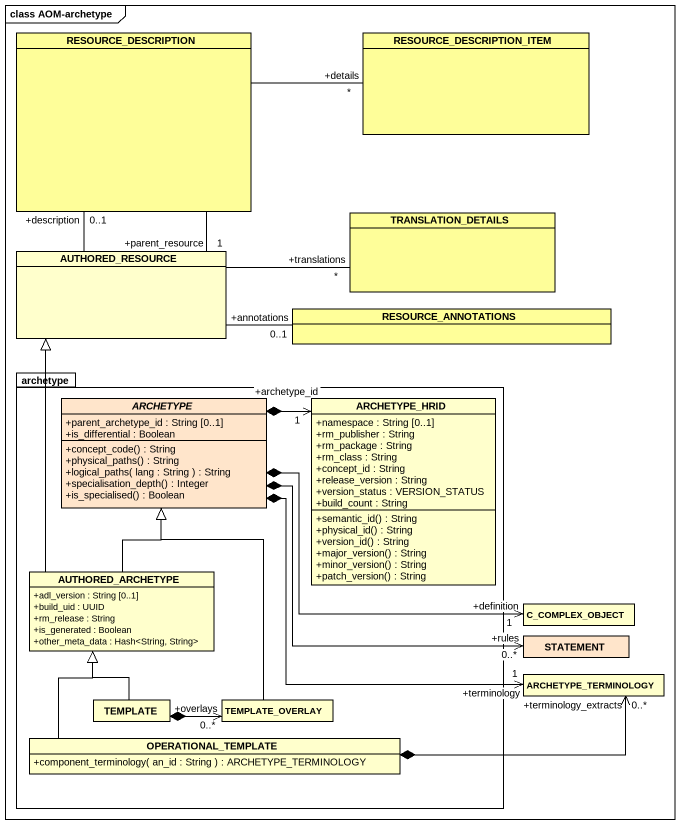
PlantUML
@startuml
mainframe class AOM-archetype
hide circle
hide empty members
skinparam classAttributeIconSize 0
class RESOURCE_DESCRIPTION #FEFE99
class RESOURCE_DESCRIPTION_ITEM #FEFE99
class TRANSLATION_DETAILS #FEFE99
class AUTHORED_RESOURCE #FFFFCC
class RESOURCE_ANNOTATIONS #FFFF99
package archetype {
  abstract class ARCHETYPE #FFE5CB {
    +parent_archetype_id : String [0..1]
    +is_differential : Boolean
    +concept_code() : String
    +physical_paths() : String
    +logical_paths( lang : String ) : String
    +specialisation_depth() : Integer
    +is_specialised() : Boolean
  }
  class ARCHETYPE_HRID {
    +namespace : String [0..1]
    +rm_publisher : String
    +rm_package : String
    +rm_class : String
    +concept_id : String
    +release_version : String
    +version_status : VERSION_STATUS
    +build_count : String
    +semantic_id() : String
    +physical_id() : String
    +version_id() : String
    +major_version() : String
    +minor_version() : String
    +patch_version() : String
  }
  class AUTHORED_ARCHETYPE {
    +adl_version : String [0..1]
    +build_uid : UUID
    +rm_release : String
    +is_generated : Boolean
    +other_meta_data : Hash<String, String>
  }
  class TEMPLATE
  class TEMPLATE_OVERLAY
  class OPERATIONAL_TEMPLATE {
    +component_terminology( an_id : String ) : ARCHETYPE_TERMINOLOGY
  }
}
class C_COMPLEX_OBJECT
class ARCHETYPE_TERMINOLOGY
class STATEMENT #FFE5CB
RESOURCE_DESCRIPTION -- "+parent_resource\n1" AUTHORED_RESOURCE
RESOURCE_DESCRIPTION_ITEM "+details\n*" -left- RESOURCE_DESCRIPTION
AUTHORED_RESOURCE -up- "+description\n0..1" RESOURCE_DESCRIPTION
AUTHORED_RESOURCE -right- "+translations\n*" TRANSLATION_DETAILS
RESOURCE_ANNOTATIONS "+annotations\n0..1" -left- AUTHORED_RESOURCE
ARCHETYPE *-right-> "+archetype_id\n1" ARCHETYPE_HRID
ARCHETYPE *-right-> "+definition\n1" C_COMPLEX_OBJECT
ARCHETYPE *-right-> "+terminology\n1" ARCHETYPE_TERMINOLOGY
ARCHETYPE *-right-> "+rules\n0..*" STATEMENT
AUTHORED_ARCHETYPE -up-|> AUTHORED_RESOURCE
AUTHORED_ARCHETYPE -up-|> ARCHETYPE
TEMPLATE -up-|> AUTHORED_ARCHETYPE
TEMPLATE *-right-> "+overlays\n0..*" TEMPLATE_OVERLAY
TEMPLATE_OVERLAY -up-|> ARCHETYPE
OPERATIONAL_TEMPLATE -up-|> AUTHORED_ARCHETYPE
OPERATIONAL_TEMPLATE *-right-> "+terminology_extracts\n0..*" ARCHETYPE_TERMINOLOGY
@enduml
